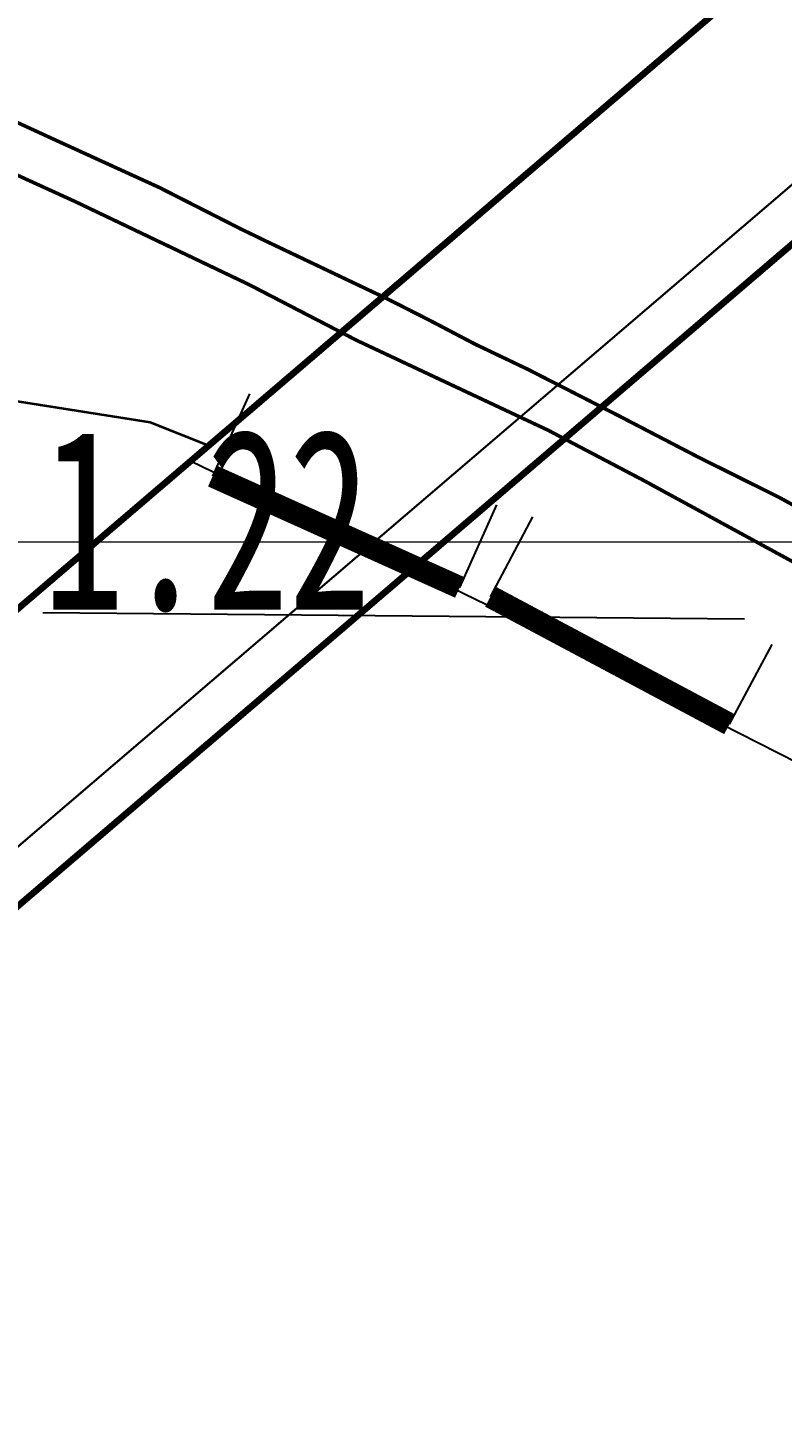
# Model space of a CAD drawing. Header units: millimetres. Extents: x 37412591 to 74834139, y 4258245 to 8527567.
# Drawn here: x 37413570.7 to 37413654.2, y 4261402.5 to 4261556.9 of the extents above; entities that cross this region are included whole.
import ezdxf

# ---------------------------------------------------------------- set-up
doc = ezdxf.new("R2010")
doc.units = ezdxf.units.MM
for name, color, linetype in [('BJ', 7, 'Continuous'), ('DLSS', 4, 'Continuous'), ('MAPLAYER_5', 7, 'Continuous'), ('井田边界', 7, 'Continuous'), ('图层1', 7, 'Continuous'), ('钻孔', 7, 'Continuous')]:
    doc.layers.add(name, color=color, linetype=linetype)
doc.layers.add('保安煤柱线', color=1, linetype='线圈线（保安煤柱线） ----0-----0----0-----0----0-----0--', lineweight=30)
doc.layers.add('明长城', color=255, linetype='Continuous', lineweight=0)
doc.styles.get("Standard").update_dxf_attribs({"font": 'simfang.ttf', "width": 0.6667})
doc.linetypes.add('442', pattern='A,5,[175,AAA.SHX,S=1,R=90,X=0,Y=0],5', length=10)
doc.linetypes.add('FENCELINE1', pattern='A,6.35,-2.54,[133,ltypeshp.shx,S=2.54,R=0,X=-2.54,Y=0],-2.54,25.4', length=36.83)
doc.linetypes.add('井田境界', pattern='A,10,-4,["+",Standard,S=4,R=0,X=-2,Y=-2],-4,10', length=28)
doc.linetypes.add('线圈线（保安煤柱线） ----0-----0----0-----0----0-----0--', pattern='A,14.5,-2,[133,ltypeshp.shx,S=0.5,R=0,X=0,Y=0],-3,25.4', length=44.9)

# ---------------------------------------------------------------- blocks, each defined once
blk = doc.blocks.new('7')
at = {"layer": 'BJ'}
for p, q in [((-3, 0), (-3, 2)), ((3, 0), (3, 2))]:
    blk.add_line(p, q, dxfattribs=at)
at = {"layer": 'BJ', "const_width": 0.5}
blk.add_lwpolyline([(-3, 0), (3, 0)], dxfattribs=at)
blk = doc.blocks.new('*E40')
at = {"layer": '图层1', "lineweight": 15, "yscale": 5000.000000953673}
for p, xscale, rotation in [((107618, 2953231), 5000.000003097834, 335.7758513566281), ((137936, 2938994), 4999.99999775997, 331.94010395261)]:
    blk.add_blockref('7', p, dxfattribs=dict(at, xscale=xscale, rotation=rotation))

msp = doc.modelspace()

# ---------------------------------------------------------------- linework, layer by layer
at = {"color": 1, "linetype": 'FENCELINE1', "lineweight": 30, "ltscale": 2}
msp.add_line((37415664.8, 4263256.88, 4911.4), (37412934.63, 4260923.63, 4911.4), dxfattribs=at)
at = {"linetype": 'ByBlock', "lineweight": 20}
msp.add_line((37416981.26, 4261500, 4910.12), (37412646.51, 4261500, 4910.12), dxfattribs=at)
at = {"color": 1, "lineweight": 100, "ltscale": 10, "elevation": 1295.67}
msp.add_lwpolyline([(37413633.92, 4261260.19), (37413509.14, 4261408.06), (37414990.14, 4262673.74), (37415123.6, 4262517.44), (37414883.13, 4262194.51), (37414963.55, 4262099.32), (37414980.5, 4261829.13), (37414834.97, 4261709.37), (37414754.59, 4261757.6), (37414557.63, 4261595.53), (37414091.19, 4261078.21), (37413948.29, 4261167.05), (37413786.59, 4261178.42), (37413633.92, 4261260.19)], dxfattribs=at)
at = {"layer": 'DLSS', "linetype": 'Continuous', "elevation": 3568.18, "flags": 128}
for points in [[(37413658.98, 4261502.16, 0.4, 0.4, 0), (37413653.9, 4261504.95, 0.4, 0.4, 0), (37413644.97, 4261509.39, 0.4, 0.4, 0), (37413636.32, 4261513.88, 0.4, 0.4, 0), (37413626.07, 4261519.12, 0.4, 0.4, 0), (37413620.26, 4261521.89, 0.4, 0.4, 0), (37413615.3, 4261524.49, 0.4, 0.4, 0), (37413610.65, 4261526.85, 0.4, 0.4, 0), (37413605.24, 4261529.42, 0.4, 0.4, 0), (37413597.23, 4261533.23, 0.4, 0.4, 0), (37413594.35, 4261534.62, 0.4, 0.4, 0), (37413585.28, 4261539.23, 0.4, 0.4, 0), (37413574.01, 4261544.37, 0.4, 0.4, 0), (37413566.19, 4261547.97, 0.4, 0.4, 0), (37413561.65, 4261550.02, 0.4, 0.4, 0), (37413551.79, 4261554.34, 0, 0, 0)], [(37413658.98, 4261502.16, 0.4, 0.4, 0), (37413653.91, 4261504.94, 0.4, 0.4, 0), (37413644.98, 4261509.38, 0.4, 0.4, 0), (37413636.33, 4261513.88, 0.4, 0.4, 0), (37413626.08, 4261519.11, 0.4, 0.4, 0), (37413620.27, 4261521.88, 0.4, 0.4, 0), (37413615.31, 4261524.48, 0.4, 0.4, 0), (37413610.65, 4261526.84, 0.4, 0.4, 0), (37413605.25, 4261529.41, 0.4, 0.4, 0), (37413597.24, 4261533.22, 0.4, 0.4, 0), (37413594.36, 4261534.61, 0.4, 0.4, 0), (37413585.29, 4261539.22, 0.4, 0.4, 0), (37413574.02, 4261544.37, 0.4, 0.4, 0), (37413566.2, 4261547.96, 0.4, 0.4, 0), (37413561.66, 4261550.02, 0.4, 0.4, 0), (37413551.8, 4261554.33, 0, 0, 0)]]:
    msp.add_lwpolyline(points, format="xyseb", dxfattribs=at)
at = {"layer": 'DLSS', "linetype": 'Continuous', "const_width": 0.4, "elevation": 3568.18}
msp.add_lwpolyline([(37413822.29, 4261406.26), (37413802.98, 4261411.49), (37413794.05, 4261414.32), (37413779.08, 4261420), (37413769.44, 4261423.71), (37413755.99, 4261429.01), (37413744.14, 4261434.05), (37413728.72, 4261441.51), (37413721.47, 4261445.49), (37413713.6, 4261451.5), (37413703.6, 4261460.43), (37413686.43, 4261475.84), (37413679.97, 4261481.94), (37413671.12, 4261488.15), (37413661.83, 4261494.33), (37413638.9, 4261506.82), (37413628.29, 4261512.39), (37413607.12, 4261522.32), (37413595.18, 4261528.5), (37413575.9, 4261537.7), (37413549.03, 4261549.95)], dxfattribs=at)
at = {"layer": 'MAPLAYER_5', "color": 2}
for p, q in [((37413621.5, 4261493.05, 4910.12), (37413588.74, 4261508.96, 4910.12)), ((37413655.96, 4261475.55, 4910.12), (37413621.5, 4261493.05, 4910.12))]:
    msp.add_line(p, q, dxfattribs=at)
at = {"layer": '井田边界', "color": 0, "linetype": '井田境界', "lineweight": 100, "ltscale": 5}
msp.add_lwpolyline([(37416043.52, 4261183.92), (37416053.51, 4260479.91), (37416104.51, 4259255.91), (37415890.51, 4258908.9), (37415461.5, 4258704.9), (37414915.5, 4258547.9), (37412906.49, 4260925.93), (37415678.53, 4263294.94)], close=True, dxfattribs=at)
at = {"layer": '保安煤柱线', "color": 1, "linetype": 'FENCELINE1', "lineweight": 30, "ltscale": 2}
msp.add_line((37415664.8, 4263256.88, 4911.4), (37412934.63, 4260923.63, 4911.4), dxfattribs=at)
at = {"layer": '明长城', "color": 3, "linetype": '442', "lineweight": 35, "elevation": 4910.12}
msp.add_lwpolyline([(37413018.96, 4261285.14), (37413070.61, 4261244.54), (37413075.05, 4261244.24), (37413081.31, 4261252.71), (37413133.88, 4261319.21), (37413148.71, 4261352.61), (37413162.54, 4261378.88), (37413172.63, 4261396.81), (37413177.37, 4261407.91), (37413184.84, 4261416.19), (37413199.72, 4261427.39), (37413268.28, 4261464.5), (37413283.52, 4261477.76), (37413292.8, 4261487.05), (37413293.09, 4261486.75), (37413335.71, 4261526.8), (37413350.73, 4261536.37), (37413462.75, 4261536.75), (37413558.71, 4261517.3), (37413584.24, 4261513.26), (37413590.77, 4261510.68)], dxfattribs=at)
at = {"layer": '钻孔', "linetype": 'Continuous', "elevation": 3568.18}
msp.add_lwpolyline([(37413650.07, 4261491.47), (37413572.36, 4261492.18)], dxfattribs=at)

# ---------------------------------------------------------------- block references
at = {"lineweight": -3, "ltscale": 2, "xscale": 0.0010000020265579, "yscale": 0.0010000020265579, "zscale": 0.0010000020265579}
msp.add_blockref('*E40', (37413497.24, 4258547.9, 4910.12), dxfattribs=at)

# ---------------------------------------------------------------- texts
at = {"layer": '钻孔', "insert": (37413572.36, 4261512.52, 3568.18), "char_height": 20, "width": 80.8922, "attachment_point": 1}
msp.add_mtext('1.22', dxfattribs=at)

doc.saveas('drawing.dxf')
